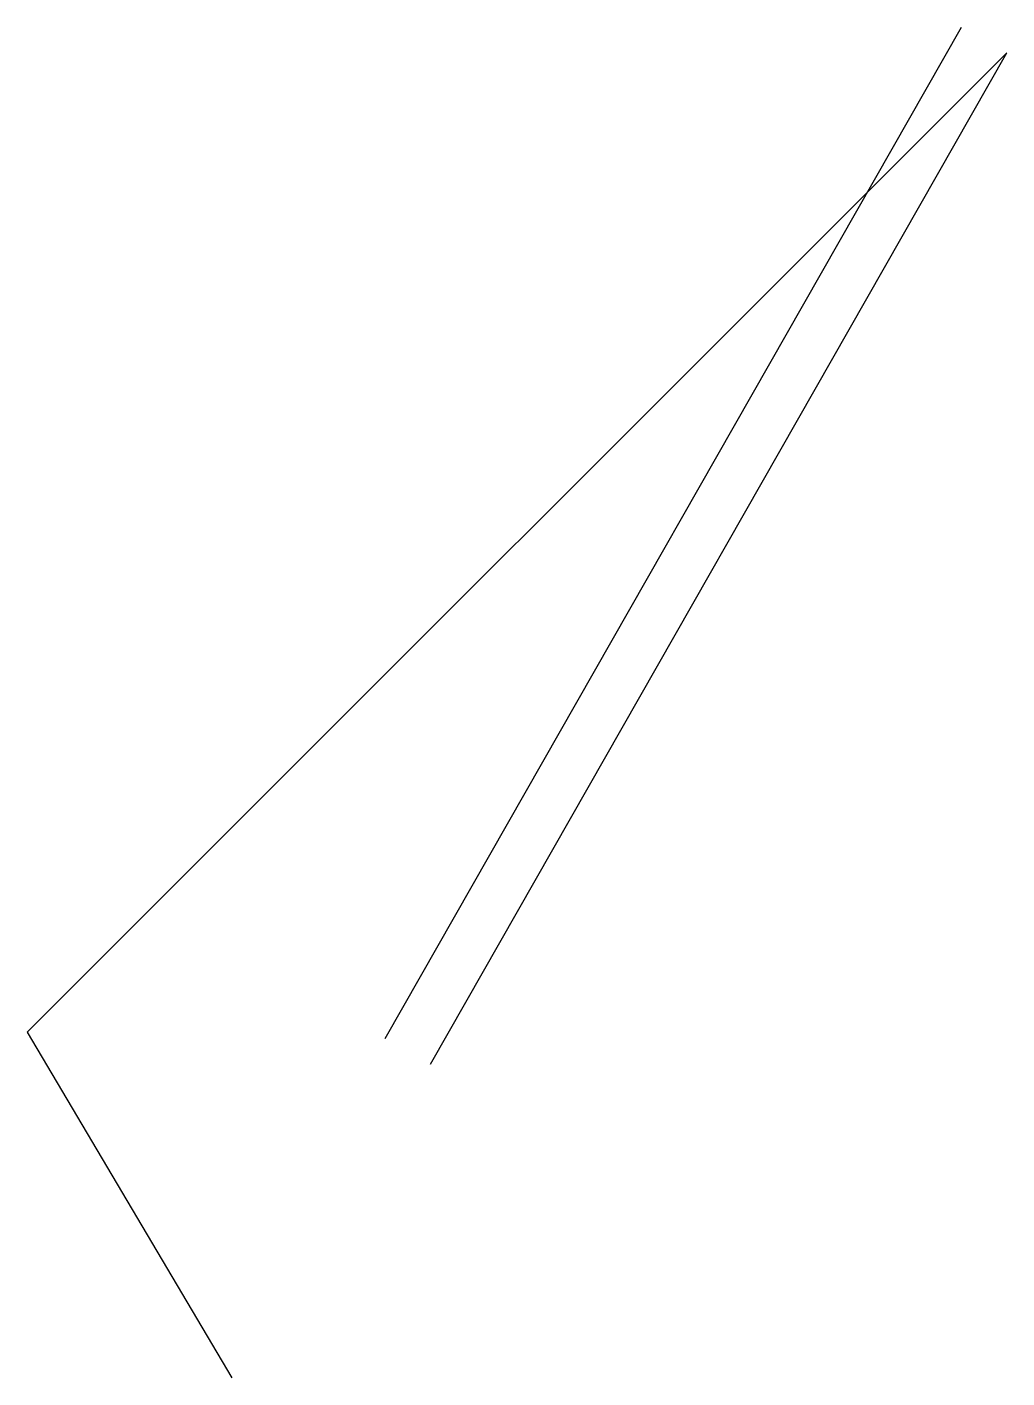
# Model space of a CAD drawing. Units: millimetres at full size, sheet at 1:100. Extents: x -857 to 8510, y -14571 to -1650.
import ezdxf

# ---------------------------------------------------------------- set-up
doc = ezdxf.new("R2010")
doc.units = ezdxf.units.MM
doc.header["$LTSCALE"] = 100
doc.layers.add('0-0', color=7, linetype='Continuous')

msp = doc.modelspace()

# ---------------------------------------------------------------- linework, layer by layer
at = {"layer": '0-0'}
msp.add_line((2565.5, -11324), (8075.7, -1650.5), dxfattribs=at)
msp.add_lwpolyline([(3000, -11571.4), (8510.2, -1898), (-857.1, -11265.3), (1102, -14571.4)], dxfattribs=at)

doc.saveas('drawing.dxf')
